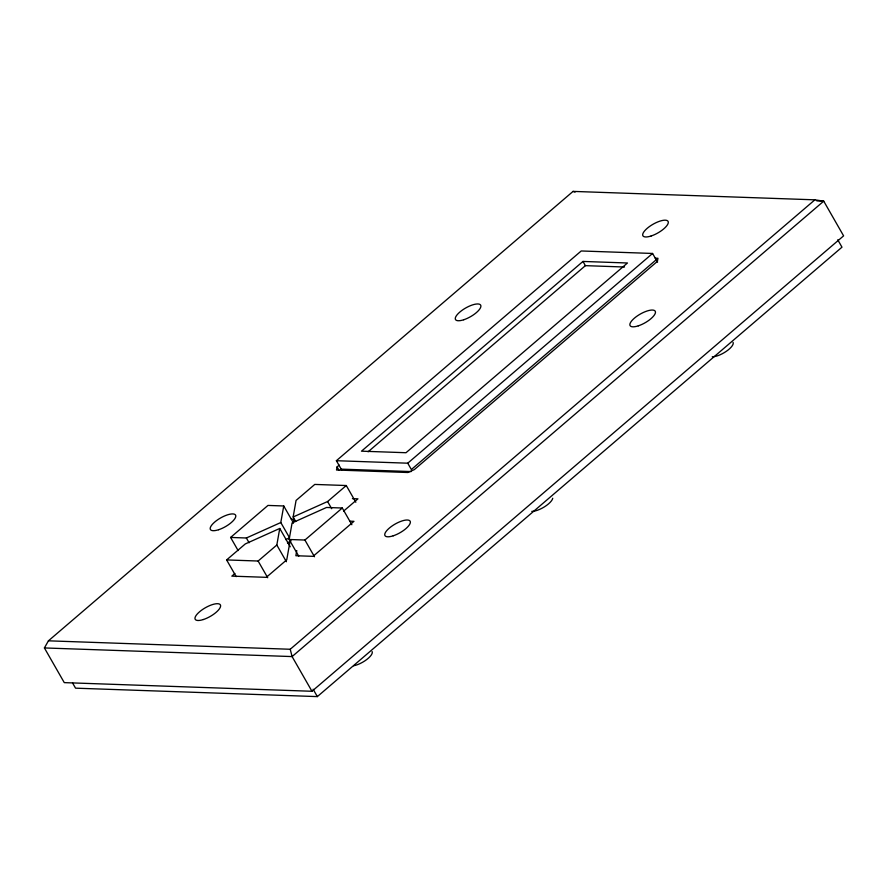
<?xml version="1.0" encoding="UTF-8"?>
<svg xmlns="http://www.w3.org/2000/svg" width="888" height="888" viewBox="0 0 888 888"><rect width="100%" height="100%" fill="white"/><g stroke="black" fill="none" stroke-linecap="round" stroke-linejoin="round"><path stroke-width="1.33" d="M226.618 559.928L258.131 561.027L276.823 545.021L279.753 528.46L245.31 543.922L226.618 559.928L236.197 576.645M289.255 537.284L280.797 522.533L283.738 505.971L267.976 505.427L230.603 537.44L238.128 550.571M298.734 556.199L289.155 539.482L292.096 522.921L326.529 507.47L342.291 508.014L351.859 524.73M295.737 521.534L293.14 516.994L296.07 500.432L314.763 484.426L346.276 485.525L355.844 502.242M293.24 523.11L293.928 519.225L291.286 519.136M296.781 550.56L295.859 555.733L313.087 556.332L353.957 521.323L349.983 521.189M339.161 465.123L337.063 466.922L336.508 470.018L407.87 472.505L414.319 469.619L657.398 261.383L657.953 258.286L655.2 258.186M44.4 647.94L48.429 640.825L573.071 191.397L814.873 199.833L823.731 201.154L843.6 235.853L311.966 691.275L64.269 682.628L44.4 647.94L292.096 656.576L823.731 201.154L816.816 200.91M341.658 469.896L336.386 460.706L581.218 250.971L652.58 253.457L657.553 262.149M582.972 261.438L361.494 451.171L405.994 452.725L627.472 262.992L582.972 261.438L585.392 265.656L624.497 267.011M368.109 451.792L585.392 265.656M234.909 573.504L231.846 576.134L266.311 577.333L286.746 559.829L289.954 541.724L287.435 542.846M293.14 516.994L327.583 501.531L346.276 485.525M288.2 543.212L291.075 540.759M289.155 539.482L304.917 540.037L342.291 508.014M343.634 511.088L357.942 498.834L352.425 498.645M336.386 460.706L407.747 463.192L652.58 253.457M656.199 259.773L411.366 469.519L407.747 463.192M48.429 640.825L290.232 649.261L814.873 199.833M72.527 682.894L75.547 688.167L317.349 696.603L841.979 247.175L837.761 239.793M230.603 537.44L246.365 537.995L280.797 522.533M285.703 539.593L289.466 537.895M341.214 469.13L411.211 471.572M573.071 191.397L575.047 192.141M337.063 466.922L338.872 470.085M327.583 501.531L331.69 508.702M304.917 540.037L314.485 556.754M283.738 505.971L293.306 522.688M279.753 528.46L290.243 546.775M276.823 545.021L286.391 561.738M246.365 537.995L249.095 542.768M258.131 561.027L267.71 577.744M313.12 689.232L317.349 696.603M311.966 691.275L292.096 656.576L290.232 649.261M372.116 651.581A13.453 4.618 -29.8 0 1 366.822 659.473A13.453 4.618 -29.8 0 1 353.613 665.778M733.066 342.368A13.453 4.618 -29.8 0 1 726.417 351.248A13.453 4.618 -29.8 0 1 712.265 356.765M552.736 498.268A13.453 4.618 -29.8 0 1 544.488 506.815A13.453 4.618 -29.8 0 1 531.79 511.377M638.306 325.841A14.486 4.973 -29.8 0 0 655.277 311.311A14.486 4.973 -29.8 0 0 634.409 318.148A14.486 4.973 -29.8 0 0 638.306 325.841M463.736 319.758A14.486 4.973 -29.8 0 0 480.708 305.228A14.486 4.973 -29.8 0 0 459.84 312.054A14.486 4.973 -29.8 0 0 463.736 319.758M218.648 529.714A14.486 4.973 -29.8 0 0 235.609 515.184A14.486 4.973 -29.8 0 0 214.741 522.022A14.486 4.973 -29.8 0 0 218.648 529.714M393.218 535.808A14.486 4.973 -29.8 0 0 410.178 521.278A14.486 4.973 -29.8 0 0 389.31 528.105A14.486 4.973 -29.8 0 0 393.218 535.808M651.137 235.986A14.486 4.973 -29.8 0 0 668.109 221.445A14.486 4.973 -29.8 0 0 647.241 228.283A14.486 4.973 -29.8 0 0 651.137 235.986M203.452 619.502A14.486 4.973 -29.8 0 0 220.413 604.961A14.486 4.973 -29.8 0 0 199.545 611.799A14.486 4.973 -29.8 0 0 203.452 619.502"/></g></svg>
